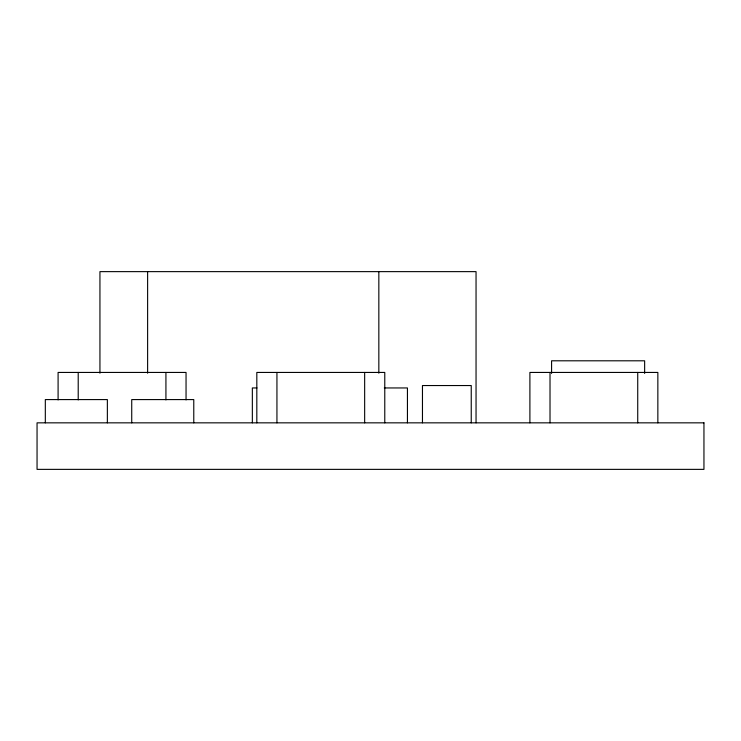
<?xml version="1.0" encoding="UTF-8"?>
<svg xmlns="http://www.w3.org/2000/svg" width="741" height="741" viewBox="0 0 741 741"><rect width="100%" height="100%" fill="white"/><g stroke="black" fill="none" stroke-linecap="round" stroke-linejoin="round"><path stroke-width="1.11" d="M256.979 387.951L252.348 387.951L252.348 422.842M384.292 387.951L407.439 387.951L407.439 422.842M657.851 422.842L657.851 372.436L529.898 372.436L529.898 422.842M644.642 373.445L644.642 360.802L551.582 360.802L551.582 373.445M637.732 372.436L637.732 422.842M550.017 372.436L550.017 422.842M476.046 422.842L476.046 271.632L99.942 271.632L99.942 373.205M471.239 422.842L471.239 385.542L422.463 385.542L422.463 422.842M384.774 422.842L384.774 372.436L256.821 372.436L256.821 422.842M378.836 271.632L378.836 373.205M364.655 372.436L364.655 422.842M276.939 372.436L276.939 422.842M193.772 422.842L193.772 399.584L131.731 399.584L131.731 422.842M186.047 399.936L186.047 372.436L58.094 372.436L58.094 399.936M165.928 372.436L165.928 399.936M147.616 271.632L147.616 373.205M107.362 422.842L107.362 399.584L45.321 399.584L45.321 422.842M78.213 372.436L78.213 399.936M703.95 422.842L37.05 422.842L37.05 469.368L703.95 469.368L703.95 422.842"/></g></svg>
